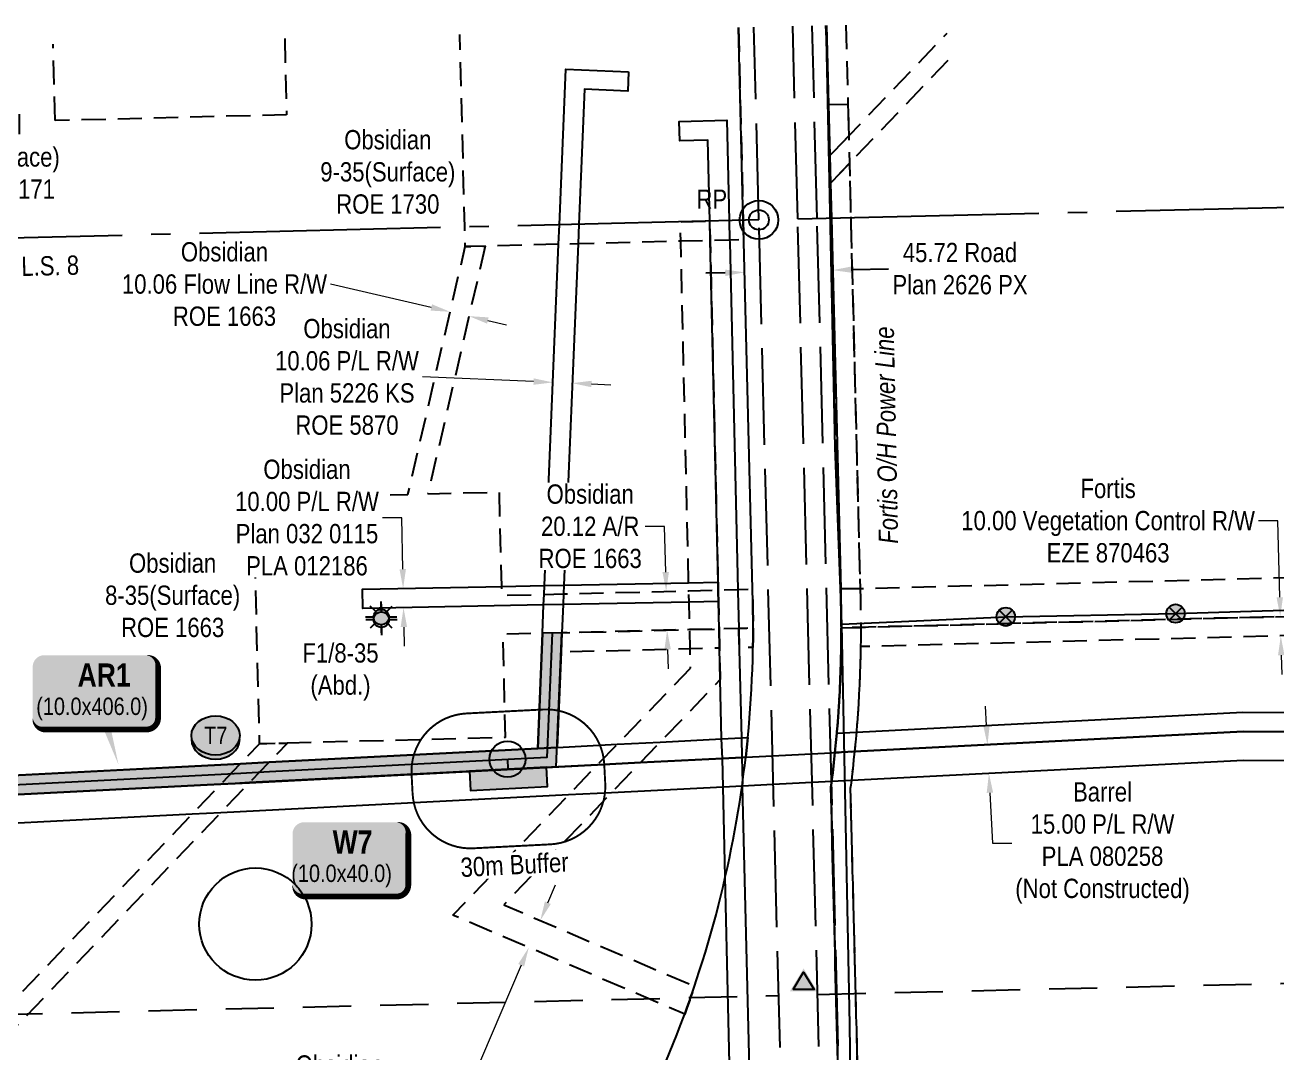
# Model space of a CAD drawing. Extents: x 618227 to 621713, y 5883152 to 5886003.
# Drawn here: x 620386 to 621035, y 5884238 to 5884770 of the extents above; entities that cross this region are included whole.
import ezdxf
from ezdxf.enums import TextEntityAlignment as Align

# ---------------------------------------------------------------- set-up
doc = ezdxf.new("R2010")
doc.units = 0
doc.header["$LTSCALE"] = 5
doc.header["$PDSIZE"] = 0.5
for name, pattern in [('foc-ACCESSROAD', [3.75, 2.5, -1.25]), ('foc-EZE', [3.75, 2.5, -1.25]), ('foc-FLOWLINE', [3.75, 2.5, -1.25]), ('foc-LSD', [8, 5, -3]), ('foc-QUARTERLINE', [33, 25, -3, 2, -3]), ('foc-UNSURVEYED', [12.5, 10, -2.5]), ('POWERLINE5', [7.799999999999997, 2.399999999999999, -0.6, 0.6, -0.6, 0.6, -0.6, 2.399999999999999])]:
    doc.linetypes.add(name, pattern=pattern)
doc.layers.get('Defpoints').update_dxf_attribs({"color": 9})
for name, color, linetype in [('35', 37, 'Continuous'), ('AS-POWER', 104, 'foc-POWER'), ('AS-POWER-EXISTING', 72, 'POWERLINE5'), ('C-FLOWLINE', 13, 'foc-FLOWLINE'), ('C-RW', 13, 'Continuous'), ('C-WS', 13, 'foc-ACCESSROAD'), ('C-WS-S', 13, 'Continuous'), ('F-EZE', 190, 'foc-FLOWLINE'), ('F-RW', 190, 'Continuous'), ('F-WS', 190, 'foc-ACCESSROAD'), ('L-MON', 1, 'Continuous'), ('L-QSEC', 8, 'foc-QUARTERLINE'), ('L-SECTION-LSD', 7, 'foc-LSD'), ('L-TITLEDB', 4, 'Continuous'), ('L-TITLEDB-T', 4, 'Continuous'), ('L-USEC', 7, 'foc-UNSURVEYED'), ('P-BUFFER OUTLINE 30m', 40, 'foc-EZE'), ('P-BUFFER-T', 40, 'Continuous'), ('P-CROSSINGS', 250, 'Continuous'), ('P-TEMP-BLOCKS', 250, 'Continuous'), ('P-TEMP-H', 41, 'Continuous'), ('P-TEMP_WORKSPACE', 46, 'Continuous'), ('P-WORKAREA', 113, 'Continuous'), ('P-WORKAREA-H', 111, 'Continuous')]:
    doc.layers.add(name, color=color, linetype=linetype)
for name, color, linetype, lineweight in [('C-AR-T', 13, 'Continuous', 9), ('C-FLOWLINE-T', 13, 'Continuous', 9), ('C-RW-T', 13, 'Continuous', 9), ('C-WS-T', 13, 'Continuous', 9), ('F-EZE-T', 190, 'Continuous', 9), ('F-RW-T', 190, 'Continuous', 9), ('F-WS-T', 190, 'Continuous', 9)]:
    doc.layers.add(name, color=color, linetype=linetype, lineweight=lineweight)
doc.styles.add('100L', font='ARIALN.TTF', dxfattribs={"height": 11})
doc.styles.add('80', font='ARIALN.TTF', dxfattribs={"height": 10})
doc.styles.add('80CG', font='ARIALN.TTF', dxfattribs={"height": 10})
doc.styles.add('80L', font='ARIALN.TTF', dxfattribs={"height": 10})
doc.styles.add('BOLD', font='ARIALNB.TTF')
doc.styles.add('foc-LtypeFont', font='ARIALN.TTF', dxfattribs={"height": 7.349999999999999})
doc.linetypes.add('foc-POWER', pattern='A,6,-1,["P",foc-LtypeFont,S=0.2,R=0,X=-0.625,Y=-0.75],-1.239999999999999,4', length=12.24)
doc.dimstyles.new('Compass 5 000', dxfattribs={"dimscale": 5, "dimtxt": 9, "dimasz": 2, "dimexe": 0.2, "dimexo": 0.0625, "dimgap": 0.5, "dimtad": 0, "dimtih": 1, "dimtoh": 1, "dimzin": 0, "dimdsep": 46, "dimtxsty": '80CG', "dimcen": 0.1, "dimse1": 1, "dimse2": 1, "dimclrd": 256, "dimclrt": 256, "dimaunit": 1, "dimadec": 4, "dimazin": 0, "dimtfac": 0.06, "dimtofl": 0, "dimtmove": 0, "dimatfit": 1, "dimfxl": 0.2, "dimtolj": 1, "dimtzin": 0, "dimlwd": -1, "dimarcsym": 0})

# ---------------------------------------------------------------- blocks, each defined once
blk = doc.blocks.new('*D22')
at = {"layer": 'Defpoints', "color": 0, "transparency": 16777216}
for p in [(620884.2285816367, 5884459.784550753), (621036.5880710327, 5884463.677885867), (620884.4841876844, 5884449.781813824)]:
    blk.add_point(p, dxfattribs=at)
at = {"layer": 'F-EZE-T', "transparency": 16777216}
for p, q in [((621035.3184669908, 5884513.361824678), (621025.3184669908, 5884513.361824678)), ((621036.3326183134, 5884473.674622529), (621035.3184669908, 5884513.361824678)), ((621037.0991297995, 5884443.678412274), (621037.3545825188, 5884433.681675611))]:
    blk.add_line(p, q, dxfattribs=at)
for points in [[(621037.9987410904, 5884473.717197983), (621034.6664955362, 5884473.632047076), (621036.5880710327, 5884463.677885867)], [(621038.7652525766, 5884443.720987728), (621035.4330070224, 5884443.635836821), (621036.8436770804, 5884453.675148937)]]:
    blk.add_solid(points, dxfattribs=at)
at = {"layer": 'F-EZE-T', "transparency": 16777216, "insert": (620947.3853155598, 5884513.361824679), "char_height": 10, "attachment_point": 5, "style": '80CG'}
blk.add_mtext('\\A1;Fortis\\P10.00 Vegetation Control R/W\\PEZE 870463', dxfattribs=at)
blk = doc.blocks.new('*D26')
at = {"layer": 'Defpoints', "color": 0, "transparency": 16777216}
for p in [(620894.6903136581, 5884397.780492691), (620885.6302336722, 5884382.413182841), (620895.4510044849, 5884382.915752699)]:
    blk.add_point(p, dxfattribs=at)
at = {"layer": 'F-RW-T', "transparency": 16777216}
for p, q in [((620884.3584698418, 5884407.264854513), (620883.847396838, 5884417.251786194)), ((620886.141306676, 5884372.426251161), (620887.4750965775, 5884346.362521462)), ((620887.4750965775, 5884346.362521462), (620897.4750965775, 5884346.362521463))]:
    blk.add_line(p, q, dxfattribs=at)
for points in [[(620886.0229584549, 5884407.350033347), (620882.6939812284, 5884407.17967568), (620884.8695428454, 5884397.277922833)], [(620887.8057952891, 5884372.511429995), (620884.4768180626, 5884372.341072327), (620885.6302336722, 5884382.413182841)]]:
    blk.add_solid(points, dxfattribs=at)
at = {"layer": 'F-RW-T', "transparency": 16777216, "insert": (620944.4839642448, 5884346.362521462), "char_height": 10, "attachment_point": 5, "style": '80CG'}
blk.add_mtext('\\A1;Barrel\\P15.00 P/L R/W\\PPLA 080258\\P(Not Constructed)', dxfattribs=at)
blk = doc.blocks.new('*D27')
at = {"layer": 'C-FLOWLINE-T', "transparency": 16777216}
for p, q in [((620657.0949043918, 5884315.439524799), (620661.0180546625, 5884324.637833989)), ((620643.266404459, 5884283.016902865), (620614.0775796005, 5884214.58010656)), ((620614.0775796005, 5884214.58010656), (620604.0775796005, 5884214.58010656))]:
    blk.add_line(p, q, dxfattribs=at)
for points in [[(620655.56185286, 5884316.093383177), (620658.6279559233, 5884314.785666421), (620653.1717541211, 5884306.241215609)], [(620641.7333529273, 5884283.670761243), (620644.7994559905, 5884282.363044487), (620647.1895547297, 5884292.215212055)]]:
    blk.add_solid(points, dxfattribs=at)
at = {"layer": 'Defpoints', "color": 0, "transparency": 16777216}
for p in [(620647.1895547297, 5884292.215212055), (620690.9093964302, 5884290.14581823), (620684.9271970391, 5884276.119814675)]:
    blk.add_point(p, dxfattribs=at)
at = {"layer": 'C-FLOWLINE-T', "transparency": 16777216, "insert": (620549.0775796, 5884214.58010656), "char_height": 10, "attachment_point": 5, "style": '80CG'}
blk.add_mtext('\\A1;Obsidian\\P15.24 Flow Line R/W\\PPLA 4716', dxfattribs=at)
blk = doc.blocks.new('*D28')
at = {"layer": 'C-RW-T', "transparency": 16777216}
for p, q in [((620581.3606393266, 5884514.954765787), (620571.3606393266, 5884514.954765786)), ((620581.8935937115, 5884488.275152705), (620581.3606393266, 5884514.954765787)), ((620582.492639073, 5884458.287035685), (620582.6923601406, 5884448.28903031))]:
    blk.add_line(p, q, dxfattribs=at)
for points in [[(620583.5599279408, 5884488.30843955), (620580.2272594825, 5884488.24186586), (620582.0933147791, 5884478.277147328)], [(620584.1589733023, 5884458.32032253), (620580.8263048439, 5884458.253748841), (620582.2929180055, 5884468.285041061)]]:
    blk.add_solid(points, dxfattribs=at)
at = {"layer": 'Defpoints', "color": 0, "transparency": 16777216}
for p in [(620579.6829417964, 5884478.228997498), (620582.0933147791, 5884478.277147328), (620579.8825450228, 5884468.236891231)]:
    blk.add_point(p, dxfattribs=at)
at = {"layer": 'C-RW-T', "transparency": 16777216, "insert": (620532.2746911689, 5884514.954765787), "char_height": 10, "attachment_point": 5, "style": '80CG', "bg_fill": 3, "box_fill_scale": 1.1, "bg_fill_color": 256, "bg_fill_true_color": 13158600, "bg_fill_transparency": 0}
blk.add_mtext('\\A1;Obsidian\\P10.00 P/L R/W\\PPlan 032 0115\\PPLA 012186', dxfattribs=at)
blk = doc.blocks.new('*D31')
at = {"layer": 'C-AR-T', "transparency": 16777216}
for p, q in [((620596.7069338937, 5884623.895099604), (620544.5387660086, 5884635.961922518)), ((620625.9994265813, 5884617.119563174), (620635.7421909387, 5884614.866000954))]:
    blk.add_line(p, q, dxfattribs=at)
for points in [[(620597.082527597, 5884625.518893664), (620596.3313401903, 5884622.271305544), (620606.4496982511, 5884621.641537384)], [(620626.3750202846, 5884618.743357234), (620625.6238328778, 5884615.495769114), (620616.256662224, 5884619.373125393)]]:
    blk.add_solid(points, dxfattribs=at)
at = {"layer": 'Defpoints', "color": 0, "transparency": 16777216}
for p in [(620606.4496982511, 5884621.641537384), (620602.3366230825, 5884603.859591181), (620612.1435870554, 5884601.59117919)]:
    blk.add_point(p, dxfattribs=at)
at = {"layer": 'C-AR-T', "transparency": 16777216, "insert": (620489.5387660085, 5884635.961922519), "char_height": 10, "attachment_point": 5, "style": '80CG'}
blk.add_mtext('\\A1;Obsidian\\P10.06 Flow Line R/W\\PROE 1663', dxfattribs=at)
blk = doc.blocks.new('*D32')
at = {"layer": 'C-RW-T', "transparency": 16777216}
for p, q in [((620649.6921124734, 5884585.475191799), (620592.0848374543, 5884587.860788271)), ((620679.727159249, 5884584.231399213), (620689.7185957517, 5884583.817640088))]:
    blk.add_line(p, q, dxfattribs=at)
for points in [[(620649.7610723275, 5884587.140431217), (620649.6231526195, 5884583.809952382), (620659.6835489761, 5884585.061432675)], [(620679.7961191031, 5884585.896638631), (620679.658199395, 5884582.566159796), (620669.7357227464, 5884584.645158336)]]:
    blk.add_solid(points, dxfattribs=at)
at = {"layer": 'Defpoints', "color": 0, "transparency": 16777216}
for p in [(620669.7357227464, 5884584.645158336), (620658.9292784259, 5884566.847341755), (620668.9814521961, 5884566.431067417)]:
    blk.add_point(p, dxfattribs=at)
at = {"layer": 'C-RW-T', "transparency": 16777216, "insert": (620552.998889296, 5884587.860788272), "char_height": 10, "attachment_point": 5, "style": '80CG'}
blk.add_mtext('\\A1;Obsidian\\P10.06 P/L R/W\\PPlan 5226 KS\\PROE 5870', dxfattribs=at)
blk = doc.blocks.new('GABD')
for p, q in [((0, 0.8077887898252811), (0, 1.615577579648743)), ((-0.8077887898243716, 0), (-1.615577579648743, 0)), ((1.615577579648743, 0), (0.8077887898243716, 0)), ((0, -0.8077887898252811), (0, -1.615577579648743))]:
    blk.add_line(p, q)
blk.add_circle((0, 0), 0.8)
blk = doc.blocks.new('GAS')
h = blk.add_hatch(color=255)
h.dxf.hatch_style = 1
edge = h.paths.add_edge_path()
edge.add_arc((0, 0), 0.9, 0, 360)
for p, q in [((0, 0.8077887887338874), (0, 1.615577579286764)), ((-0.8077887898725749, 0), (-1.615577579628734, 0)), ((-0.5711929310346023, 0.5711929297831376), (-1.142385862069204, 1.142385861385264)), ((0.5711929310309642, 0.5711929297831376), (1.142385862065566, 1.142385861385264)), ((1.615577579625096, 0), (0.8077887898689368, 0)), ((-0.5711929310346023, -0.5711929316021271), (-1.142385862069204, -1.142385863204253)), ((0, -0.8077887905528768), (0, -1.615577581105753)), ((1.142385862065566, -1.142385863204253), (0.5711929310309642, -0.5711929316021271))]:
    blk.add_line(p, q)
blk.add_circle((0, 0), 0.8000000000000003)
blk = doc.blocks.new('*U46')
h = blk.add_hatch(color=111)
edge = h.paths.add_edge_path()
edge.add_line((-26.49999999999998, -20), (26.49999999999998, -20))
edge.add_arc((26.49999999999998, -14), 6, 270, 360)
edge.add_line((32.49999999999998, -14), (32.49999999999998, 12.5))
edge.add_arc((26.49999999999998, 12.5), 6, 0, 90)
edge.add_line((26.49999999999998, 18.5), (-26.49999999999998, 18.5))
edge.add_arc((-26.49999999999998, 12.5), 6, 90, 180)
edge.add_line((-32.49999999999998, 12.5), (-32.49999999999998, -14))
edge.add_arc((-26.49999999999998, -14), 6, 180, 270)
at = {"color": 250, "flags": 128}
blk.add_lwpolyline([(-26.49999999999998, -20, 3, 3, 0), (26.49999999999998, -20, 3, 3, 0.414213562373095), (32.49999999999998, -14, 3, 3, 0), (32.49999999999998, 12.5, 3, 0, 0.414213562373095), (26.49999999999998, 18.5, 0, 0, 0), (-26.49999999999998, 18.5, 0, 0, 0.414213562373095), (-32.49999999999998, 12.5, 0, 0, 0), (-32.49999999999998, -14, 0, 3, 0.414213562373095)], format="xyseb", close=True, dxfattribs=at)
at = {"flags": 128}
blk.add_lwpolyline([(11.99659850937984, -38.27777434501266, 0, 7.5, 0), (-3.398394867633905e-15, 0, 0, 0, 0)], format="xyseb", dxfattribs=at)
at = {"color": 250}
for tag, p, height, style in [('TEMP_AREA_W1_001', (-9.212824010914055, 2.244292974654144), 12, 'BOLD'), ('ENTER_TEXT_001', (-30.65893587994544, -12.47010782646594), 9, '80')]:
    blk.add_attdef(tag, p, '', height=height, dxfattribs=dict(at, style=style))
blk = doc.blocks.new('Well_proximity')
h = blk.add_hatch(color=191)
h.dxf.hatch_style = 1
edge = h.paths.add_edge_path()
edge.add_ellipse((0, 0), major_axis=(-12.5, 0), ratio=0.8162973455633618, start_angle=0, end_angle=360)
h = blk.add_hatch(color=250)
h.dxf.hatch_style = 1
edge = h.paths.add_edge_path()
edge.add_ellipse((0, -2.047489049626165), major_axis=(-12.5, 0), ratio=0.8162973455633618, start_angle=0, end_angle=180)
edge.add_line((12.5, -2.047489049626165), (12.5, 0))
edge.add_ellipse((0, 0), major_axis=(-12.5, 0), ratio=0.8162973455633618, start_angle=0, end_angle=180, ccw=False)
edge.add_line((-12.5, 0), (-12.5, -2.047489049626165))
at = {"color": 250}
blk.add_ellipse((0, 0), major_axis=(-12.5, 0), ratio=0.8162973455633618, dxfattribs=at)
blk.add_ellipse((0, -2.047489049626165), major_axis=(-12.5, 0), ratio=0.8162973455633618, start_param=0, end_param=3.141592653589793, dxfattribs=at)
at = {"color": 250, "style": '80L'}
blk.add_attdef('CROSSING', text='', height=9, dxfattribs=at).set_placement((0.0891644256771542, 0.0199513138486509), align=Align.MIDDLE_CENTER)
blk = doc.blocks.new('RP')
at = {"layer": '35', "color": 3}
blk.add_circle((0, 0), 10, dxfattribs=at)
at = {"layer": '35', "color": 3, "style": '80'}
blk.add_attdef('RP_001', (-32.36089367917796, 5.754369554757101), '', height=10, dxfattribs=at)
blk = doc.blocks.new('*D49')
at = {"layer": 'Defpoints', "color": 0, "transparency": 16777216}
for p in [(620758.9983064568, 5884642.294228568), (620804.6878018656, 5884643.432583863), (620804.6926892552, 5884643.236421591)]:
    blk.add_point(p, dxfattribs=at)
at = {"layer": 'L-TITLEDB-T', "transparency": 16777216}
for p, q in [((620749.0062961966, 5884641.848993259), (620739.0093985468, 5884641.599920222)), ((620814.6895869052, 5884643.485494628), (620833.5776538872, 5884643.956091444))]:
    blk.add_line(p, q, dxfattribs=at)
for points in [[(620748.9647840238, 5884643.515142867), (620749.0478083694, 5884640.18284365), (620759.0031938464, 5884642.098066295)], [(620814.6480747324, 5884645.151644236), (620814.731099078, 5884641.819345019), (620804.6926892552, 5884643.236421591)]]:
    blk.add_solid(points, dxfattribs=at)
at = {"layer": 'L-TITLEDB-T', "transparency": 16777216, "insert": (620870.6342705311, 5884643.956091443), "char_height": 10, "attachment_point": 5, "style": '80CG'}
blk.add_mtext('\\A1;45.72 Road\\PPlan 2626 PX', dxfattribs=at)
blk = doc.blocks.new('*D50')
at = {"layer": 'C-AR-T', "transparency": 16777216}
for p, q in [((620717.5616932942, 5884510.438014885), (620707.5616932942, 5884510.438014885)), ((620718.1509118034, 5884486.775167384), (620717.5616932942, 5884510.438014885)), ((620719.1498954991, 5884446.6562667), (620719.3988240885, 5884436.659365453))]:
    blk.add_line(p, q, dxfattribs=at)
at = {"layer": 'C-AR-T', "linetype": 'Continuous', "transparency": 16777216}
for points in [[(620719.8170620112, 5884486.816655482), (620716.4847615954, 5884486.733679286), (620718.3998403928, 5884476.778266137)], [(620720.816045707, 5884446.697754798), (620717.4837452911, 5884446.614778602), (620718.9009669097, 5884456.653167948)]]:
    blk.add_solid(points, dxfattribs=at)
at = {"layer": 'Defpoints', "color": 0, "linetype": 'Continuous', "transparency": 16777216}
for p in [(620707.4922503255, 5884476.506660872), (620718.3998403928, 5884476.778266137), (620707.9933768425, 5884456.381562684)]:
    blk.add_point(p, dxfattribs=at)
at = {"layer": 'C-AR-T', "linetype": 'Continuous', "transparency": 16777216, "insert": (620679.0282690115, 5884510.438014885), "char_height": 10, "attachment_point": 5, "style": '80CG', "bg_fill": 3, "box_fill_scale": 1.1, "bg_fill_color": 256, "bg_fill_true_color": 13158600, "bg_fill_transparency": 0}
blk.add_mtext('\\A1;Obsidian\\P20.12 A/R\\PROE 1663', dxfattribs=at)
blk = doc.blocks.new('*U84')
h = blk.add_hatch(color=191)
edge = h.paths.add_edge_path()
edge.add_line((-23.99999999999998, -20), (23.99999999999998, -20))
edge.add_arc((23.99999999999998, -14), 6, 270, 360)
edge.add_line((29.99999999999998, -14), (29.99999999999998, 12.5))
edge.add_arc((23.99999999999998, 12.5), 6, 0, 90)
edge.add_line((23.99999999999998, 18.5), (-23.99999999999998, 18.5))
edge.add_arc((-23.99999999999998, 12.5), 6, 90, 180)
edge.add_line((-29.99999999999998, 12.5), (-29.99999999999998, -14))
edge.add_arc((-23.99999999999998, -14), 6, 180, 270)
at = {"color": 250, "flags": 128}
blk.add_lwpolyline([(-23.99999999999998, -20, 3, 3, 0), (23.99999999999998, -20, 3, 3, 0.414213562373095), (29.99999999999998, -14, 3, 3, 0), (29.99999999999998, 12.5, 3, 0, 0.414213562373095), (23.99999999999998, 18.5, 0, 0, 0), (-23.99999999999998, 18.5, 0, 0, 0.414213562373095), (-29.99999999999998, 12.5, 0, 0, 0), (-29.99999999999998, -14, 0, 3, 0.414213562373095)], format="xyseb", close=True, dxfattribs=at)
at = {"flags": 128}
blk.add_lwpolyline([(-22.22379952132962, 9.277711729636145, 0, 7.5, 0), (-3.398394867633905e-15, -9.860761315262648e-32, 0, 0, 0)], format="xyseb", dxfattribs=at)
at = {"color": 250}
for tag, p, height, style in [('TEMP_AREA_W1_001', (-9.212824010914055, 2.244292974654144), 12, 'BOLD'), ('ENTER_TEXT_001', (-30.65893587994544, -12.47010782646594), 9, '80')]:
    blk.add_attdef(tag, p, '', height=height, dxfattribs=dict(at, style=style))
blk = doc.blocks.new('POWERPOLE')
h = blk.add_hatch(color=255)
edge = h.paths.add_edge_path()
edge.add_arc((0, 0), 0.9600000000000002, 0, 360)
at = {"linetype": 'Continuous'}
for p, q in [((0.678822509938982, -0.678822509938982), (-0.678822509938982, 0.678822509938982)), ((-0.678822509938982, -0.678822509938982), (0.678822509938982, 0.678822509938982))]:
    blk.add_line(p, q, dxfattribs=at)
blk.add_circle((0, 0), 0.9600000000000002, dxfattribs=at)
blk = doc.blocks.new('TRIA')
blk.add_hatch(color=255).paths.add_polyline_path([(-0.0414550714867801, 1.521379340009161), (-1.474693147280959, -0.867350786313807), (1.391783004306489, -0.867350786313807)])
blk = doc.blocks.new('TRIAA')
blk.add_blockref('TRIA', (0, 0))
blk = doc.blocks.new('TRIB')
at = {"color": 1}
blk.add_lwpolyline([(-1.121455071486707, -0.6673507863138184), (-0.0414550714867801, 1.132649213686192), (1.038544928513147, -0.6673507863138184)], close=True, dxfattribs=at)
blk = doc.blocks.new('TRIBB')
blk.add_blockref('TRIB', (0, 0))
blk = doc.blocks.new('TRICC')
for name in ['TRIAA', 'TRIBB']:
    blk.add_blockref(name, (0, 0))
blk = doc.blocks.new('plspike')
blk.add_blockref('TRICC', (0, 0))

msp = doc.modelspace()

# ---------------------------------------------------------------- hatches: boundary and pattern name
at = {"layer": 'P-TEMP-H'}
msp.add_hatch(color=256, dxfattribs=at).paths.add_polyline_path([(620616.4295880679, 5884383.552389398), (620616.943348766, 5884373.569260459), (620656.8758661154, 5884375.624303334), (620656.3621054174, 5884385.607432273)])
at = {"layer": 'P-WORKAREA-H'}
h = msp.add_hatch(color=256, dxfattribs=at)
h.dxf.hatch_style = 1
h.paths.add_polyline_path([(620664.3099773553, 5884455.294104354), (620654.2947303124, 5884455.044928864), (620651.8222051008, 5884395.383364416), (620512.6402628054, 5884388.220658972), (620497.8214432558, 5884387.458472355), (620315.5785695806, 5884378.091842045), (620316.0916683666, 5884368.108679058), (620498.3345420406, 5884377.475309378), (620513.1537327644, 5884378.237515088), (620661.4328010147, 5884385.86838494)])

# ---------------------------------------------------------------- linework, layer by layer
at = {"layer": 'AS-POWER', "flags": 128}
for points in [[(620894.358, 5884463.597), (620982.335, 5884465.269999997), (621077.816, 5884468.191), (621178.182, 5884470.091999997), (621278.499, 5884472.119), (621378.917, 5884462.036)], [(620809.4641273287, 5884459.725101501), (620894.358, 5884463.597)]]:
    msp.add_lwpolyline(points, dxfattribs=at)
at = {"layer": 'C-FLOWLINE', "flags": 128}
msp.add_lwpolyline([(620729.2823693926, 5884261.313378485), (620727.9856480942, 5884257.755051079), (620607.9244412908, 5884308.962087701), (620667.8047649177, 5884371.260376906), (620682.8418156286, 5884386.906651706), (620693.0256703902, 5884397.500049603), (620731.0202631203, 5884437.030994392), (620730.7928943947, 5884446.939420592), (620730.5631382075, 5884456.942675389), (620730.2368832082, 5884471.138415114), (620730.100954224, 5884477.0696306), (620730.0077915775, 5884481.134380182), (620725.9653130559, 5884658.186433933), (620725.7353078263, 5884668.268659233), (620740.9793329894, 5884668.640915478), (620741.2096706297, 5884658.565904715), (620745.2540656758, 5884481.474453106), (620745.3467307136, 5884477.449127582), (620745.370858683, 5884476.387844117), (620745.4832341939, 5884471.479090019), (620745.8076515261, 5884457.322239605), (620746.0365363484, 5884447.318962368), (620746.4097525416, 5884431.037057003), (620715.2764997487, 5884398.645273205), (620705.0948448185, 5884388.052582113), (620690.0498448659, 5884372.399428418), (620634.2265582023, 5884314.321826586), (620733.0635597755, 5884272.166489087), (620732.5554240638, 5884270.664409484), (620731.8296481227, 5884268.552287767), (620730.9104007732, 5884265.904000786), (620730.5727471107, 5884264.944114373), (620729.2823693926, 5884261.313378485)], close=True, dxfattribs=at)
at = {"layer": 'C-RW'}
for points in [[(620698.8769890752, 5884746.068252596), (620698.4639037743, 5884736.020789092), (620676.0428132026, 5884736.944431492), (620673.1457172025, 5884666.98673203), (620672.726277736, 5884656.860941652), (620665.3998277198, 5884479.942164872), (620665.2119236353, 5884475.453856418), (620664.9804691524, 5884469.930588281), (620664.3726818012, 5884455.295664633), (620663.9561060611, 5884445.276151251), (620661.9056455101, 5884395.899875803), (620651.8222579419, 5884395.381263784), (620654.2947303124, 5884455.044928864), (620654.9034326256, 5884469.730920651), (620655.1306000435, 5884475.202331746), (620655.3185499588, 5884479.739486135), (620662.6500315974, 5884656.609513934), (620663.0706709549, 5884666.741138188), (620666.4134373096, 5884747.404016627), (620698.8769890752, 5884746.068252596)], [(620745.370858683, 5884476.387844117), (620745.4832341939, 5884471.479090019), (620730.2368832082, 5884471.138415114), (620664.9804691524, 5884469.930588281), (620654.9034326256, 5884469.730920651), (620561.1861954685, 5884467.864556327), (620560.9799982266, 5884477.855385793), (620624.8941947949, 5884479.132141608), (620633.0133090535, 5884479.294711451), (620655.3185499588, 5884479.739486135), (620665.3998277198, 5884479.942164872), (620730.0077915775, 5884481.134380182), (620745.2540656758, 5884481.474453106), (620745.3467307136, 5884477.449127582), (620745.370858683, 5884476.387844117)]]:
    msp.add_lwpolyline(points, close=True, dxfattribs=at)
for points in [[(621395.3945761931, 5884403.037786582), (621017.3657374667, 5884404.065104636), (620815.9836744585, 5884393.748383643), (620805.8640030199, 5884393.229935032), (620806.3812613514, 5884398.482654956), (620806.8184316949, 5884403.348398398), (620816.9357012864, 5884403.724556595), (621017.1197796618, 5884414.121009324), (621142.0160745159, 5884413.782147173)], [(619967.4996132187, 5884360.201831638), (620497.8214432558, 5884387.458472355), (620512.6402628054, 5884388.220658972), (620651.8222051008, 5884395.383364416), (620661.905607762, 5884395.901376256), (620693.0256326327, 5884397.501550036), (620715.2764821235, 5884398.645973416), (620747.114875427, 5884400.283897799), (620757.3829916648, 5884400.811765888), (620760.7094123363, 5884400.982299702), (620760.3704352253, 5884397.606122316), (620760.0058792827, 5884394.233604995), (620759.6326648896, 5884390.85796701), (620757.6206567896, 5884390.754859923), (620747.631284924, 5884390.241917112), (620705.0948271982, 5884388.053282323), (620682.8417954944, 5884386.90745195), (620502.5111337807, 5884377.634840513), (620495.1204552553, 5884377.254578697), (620487.6978231694, 5884376.872724811), (620480.4845823043, 5884376.502047833), (620301.2926479804, 5884367.295055389)]]:
    msp.add_lwpolyline(points, dxfattribs=at)
at = {"layer": 'C-WS', "flags": 128}
for points in [[(620755.8464117759, 5884768.890773817), (620758.331691723, 5884669.064205866), (620758.3580072208, 5884667.999974322), (620758.5825009749, 5884658.998318018), (620751.2702807938, 5884658.816303184), (620741.2096706297, 5884658.565904715), (620725.9653130559, 5884658.186433933), (620672.726277736, 5884656.860941652), (620662.6500315974, 5884656.609513934), (620624.6509551051, 5884655.663714446), (620614.2594347922, 5884655.405159319), (620614.0070317182, 5884665.546473061), (620611.520757226, 5884765.401923336)], [(620864.3309993241, 5884751.881044317), (620813.3572166761, 5884698.602167176), (620803.5687607387, 5884688.371062409), (620803.2158384568, 5884702.55382748), (620812.994100172, 5884712.774666707), (620863.9693926449, 5884766.055164711)]]:
    msp.add_lwpolyline(points, dxfattribs=at)
for points in [[(620820.7599342297, 5884096.214878264), (620948.777879518, 5884099.402422525), (620947.6951580687, 5884142.907989817), (621074.9529180286, 5884146.076178291), (621078.1210157445, 5884018.81796198), (621001.9881062425, 5884016.922687073), (620983.3225048815, 5884016.458279384), (620950.8628712003, 5884015.650513711), (620949.5298295983, 5884069.217768544), (620821.4519632136, 5884066.028026042), (620812.0103663787, 5884065.79442126), (620811.4492072924, 5884065.780287742), (620810.6972182425, 5884095.965128287), (620808.4575765305, 5884185.952139081), (620808.2077674271, 5884196.004433674), (620803.7457303924, 5884375.204404441), (620804.0569966746, 5884377.58896293), (620804.0402363495, 5884378.237646711), (620804.7034059572, 5884382.797491082), (620805.3059955656, 5884388.011421767), (620805.8640030199, 5884393.229935032), (620806.3812613514, 5884398.482654956), (620806.8184316949, 5884403.348398398), (620806.8727092233, 5884403.97304739), (620807.2581185303, 5884408.716974683), (620807.3078864979, 5884409.350818814), (620807.6513949211, 5884414.088586037), (620807.6965578592, 5884414.733024172), (620807.9989160596, 5884419.461146967), (620808.0390298121, 5884420.117068782), (620808.3000444383, 5884424.83844496), (620808.3350891256, 5884425.50424843), (620808.5548255644, 5884430.218679447), (620808.584472686, 5884430.893055095), (620808.7628809444, 5884435.600139293), (620808.7870650002, 5884436.285687906), (620808.9246246566, 5884440.98313521), (620808.9430322729, 5884441.677947119), (620809.0405511551, 5884446.36717917), (620809.0531070094, 5884447.071853036), (620809.1093961382, 5884451.752239309), (620809.1160400456, 5884452.466773606), (620809.1323690396, 5884457.138145912), (620809.1322353722, 5884457.863419691), (620809.0935617969, 5884462.522596474), (620809.0261802959, 5884467.359917152), (620808.9383350181, 5884472.698691098), (620808.8096025544, 5884477.998299561), (620804.0217738294, 5884670.164558504), (620803.5687607387, 5884688.371062409), (620803.2158384568, 5884702.55382748), (620802.557135277, 5884729.011963202), (620812.5783291864, 5884729.278819376), (620812.994100172, 5884712.774666707), (620813.3572166761, 5884698.602167176), (620814.0251539531, 5884670.404439351), (620818.613977852, 5884488.315976387), (620818.867457039, 5884478.253760129), (620819.001549899, 5884472.949882405), (620819.102829867, 5884468.190387245), (620819.1139296233, 5884467.524945238), (620819.1802296223, 5884462.099547971), (620819.1908818284, 5884458.122602678), (620819.1969675804, 5884456.013086122), (620819.1752319947, 5884451.248190033), (620819.1348061544, 5884448.114947092), (620819.0983794441, 5884445.822690018), (620819.0451410344, 5884443.164568266), (620818.9787355082, 5884440.39771362), (620818.9170601518, 5884438.213221774), (620818.8119345469, 5884434.974351947), (620818.7491054315, 5884433.263773595), (620818.5490934906, 5884428.369470168), (620818.3031265547, 5884423.426664978), (620818.0170221613, 5884418.484250075), (620817.6924459648, 5884413.5430682), (620817.320829057, 5884408.543848367), (620817.2702209922, 5884407.895569474), (620816.9357012864, 5884403.724556595), (620816.4685526106, 5884398.676387059), (620816.3394684216, 5884397.347597912), (620815.9836744585, 5884393.748383643), (620815.5398639217, 5884389.385741702), (620815.2805391146, 5884386.898393353), (620815.0732292148, 5884385.022625007), (620814.5762182146, 5884380.662246556), (620814.3425743077, 5884378.765095589), (620814.04098781, 5884376.307411565), (620813.7683596661, 5884374.673425258), (620818.2700849442, 5884196.280801513), (620818.5194132735, 5884186.229295264), (620820.7599342297, 5884096.214878264)], [(620624.6509551051, 5884655.663714446), (620594.9604665403, 5884527.304176), (620631.7952339407, 5884528.220514845), (620633.0133090535, 5884479.294711451), (620633.1286915089, 5884474.654685275), (620655.1306000435, 5884475.202331746), (620665.2119236353, 5884475.453856418), (620730.100954224, 5884477.0696306), (620745.3467307136, 5884477.449127582), (620755.5615588033, 5884477.703502731), (620763.0913007908, 5884477.890890241), (620763.2492531483, 5884471.550846567), (620763.350884078, 5884466.741714881), (620763.4072814103, 5884462.357942334), (620763.413961196, 5884461.506415665), (620763.4304726537, 5884457.761536022), (620756.0570112353, 5884457.577983973), (620745.8076515261, 5884457.322239605), (620730.5631382075, 5884456.942675389), (620664.3726818012, 5884455.295664633), (620654.2947303124, 5884455.044928864), (620633.6297062996, 5884454.529514197), (620634.9636509198, 5884400.963001953), (620522.1447983398, 5884398.154012505), (620507.7056443447, 5884397.794800969), (620504.5380791514, 5884525.052186398), (620584.5687644219, 5884527.044290254), (620614.2594347922, 5884655.405159319), (620624.6509551051, 5884655.663714446)], [(621460.4040674609, 5884483.653814464), (621461.1049156579, 5884456.18415271), (621461.359978285, 5884446.181513895), (621462.0035396973, 5884420.921478895), (621405.0354447787, 5884419.467603109), (621394.9726954782, 5884419.210694484), (621334.748082508, 5884417.67462976), (621333.6365148243, 5884461.239194945), (621333.3812380336, 5884471.24172478), (621159.81654453, 5884466.825937952), (621149.6213131669, 5884466.566293346), (620819.1908818284, 5884458.122602678), (620817.6476325388, 5884458.082225418), (620809.1322353722, 5884457.863419691), (620809.0935617969, 5884462.522596474), (620809.0261802959, 5884467.359917152), (620808.9383350181, 5884472.698691098), (620808.8096025544, 5884477.998299561), (620818.867457039, 5884478.253760129), (621152.53052604, 5884486.759723016), (621162.726196246, 5884487.019386574), (621332.8682692068, 5884491.366035679), (621331.5019232222, 5884544.929645724), (621458.7574343138, 5884548.17654385), (621460.4040674609, 5884483.653814464)], [(620338.5445653148, 5884206.27612906), (620239.424808362, 5884102.697193577), (620242.1408659675, 5883989.656177972), (620198.5486936384, 5883988.608795014), (620188.5741729289, 5883988.369675257), (620191.2059373222, 5883878.794702444), (620171.0802989427, 5883878.304901463), (620170.8346836432, 5883888.523131139), (620168.4479483671, 5883987.885557905), (620114.8800010299, 5883986.599146618), (620111.8234644051, 5884113.859885585), (620239.0839223024, 5884116.916157275), (620335.226651329, 5884217.440440614), (620343.2377591311, 5884225.817330753), (620472.7864145364, 5884361.279789502), (620487.697840758, 5884376.872024615), (620497.8214432558, 5884387.458472355), (620507.7056443447, 5884397.794800969), (620522.1447983398, 5884398.154012505), (620512.6406039766, 5884388.221468285), (620502.5111513748, 5884377.634140298), (620487.5872398159, 5884362.037139442), (620346.5507022389, 5884214.642789927), (620338.5445653148, 5884206.27612906)]]:
    msp.add_lwpolyline(points, close=True, dxfattribs=at)
at = {"layer": 'Defpoints', "color": 1}
msp.add_lwpolyline([(620659.3023538338, 5884455.169516618), (620656.6275030572, 5884390.625874678), (620512.8971431545, 5884383.229094514), (620498.0781782353, 5884382.466900419), (620315.835118973, 5884373.100260556)], dxfattribs=at)
at = {"layer": 'Defpoints', "color": 5, "linetype": 'Continuous', "flags": 128}
msp.add_lwpolyline([(620636.1270000003, 5884389.803999997), (620636.3958467429, 5884384.579910836)], dxfattribs=at)
at = {"layer": 'Defpoints', "color": 3}
msp.add_circle((620766.4429487402, 5884669.262212966), 5.160203025101895, dxfattribs=at)
at = {"layer": 'Defpoints', "color": 5, "linetype": 'Continuous'}
for centre, radius in [((620636.1270000003, 5884389.803999997), 9.320864546444732), ((620505.5337390314, 5884304.358367878), 29.07756872341257)]:
    msp.add_circle(centre, radius, dxfattribs=at)
at = {"layer": 'F-EZE', "flags": 128}
msp.add_lwpolyline([(620811.5521317816, 5884770.237373828), (620812.5783291864, 5884729.278819376), (620812.994100172, 5884712.774666707), (620803.2158384568, 5884702.55382748), (620802.557135277, 5884729.011963202), (620801.5370991112, 5884769.995275834)], dxfattribs=at)
for points in [[(620818.867457039, 5884478.253760129), (620808.8096025544, 5884477.998299561), (620804.0217536716, 5884670.165358753), (620803.5687607387, 5884688.371062409), (620813.3572166761, 5884698.602167176), (620814.0251539531, 5884670.404439351), (620818.613977852, 5884488.315976387), (620818.867457039, 5884478.253760129)], [(620815.9836744585, 5884393.748383643), (620805.8640030199, 5884393.229935032), (620806.3812613514, 5884398.482654956), (620806.8184316949, 5884403.348398398), (620806.8727092233, 5884403.97304739), (620807.2581185303, 5884408.716974683), (620807.3078864979, 5884409.350818814), (620807.6513949211, 5884414.088586037), (620807.6965578592, 5884414.733024172), (620807.9989160596, 5884419.461146967), (620808.0390298121, 5884420.117068782), (620808.3000444383, 5884424.83844496), (620808.3350891256, 5884425.50424843), (620808.5548255644, 5884430.218679447), (620808.584472686, 5884430.893055095), (620808.7628809444, 5884435.600139293), (620808.7870650002, 5884436.285687906), (620808.9246246566, 5884440.98313521), (620808.9430322729, 5884441.677947119), (620809.0405511551, 5884446.36717917), (620809.0531070094, 5884447.071853036), (620809.1093961382, 5884451.752239309), (620809.1160400456, 5884452.466773606), (620809.1323690396, 5884457.138145912), (620809.1322353722, 5884457.863419691), (620817.6476325388, 5884458.082225418), (620819.1908818284, 5884458.122602678), (621149.6213131669, 5884466.566293346), (621148.1719986558, 5884456.507699058), (620819.1348061544, 5884448.114947092), (620819.0983794441, 5884445.822690018), (620819.0451410344, 5884443.164568266), (620818.9787355082, 5884440.39771362), (620818.9170601518, 5884438.213221774), (620818.8119345469, 5884434.974351947), (620818.7491054315, 5884433.263773595), (620818.5490934906, 5884428.369470168), (620818.3031265547, 5884423.426664978), (620818.0170221613, 5884418.484250075), (620817.6924459648, 5884413.5430682), (620817.320829057, 5884408.543848367), (620817.2702209922, 5884407.895569474), (620816.9357012864, 5884403.724556595), (620816.4685526106, 5884398.676387059), (620816.3394684216, 5884397.347597912), (620815.9836744585, 5884393.748383643)], [(620745.8076515261, 5884457.322239605), (620746.0365363484, 5884447.318962368), (620730.7928943947, 5884446.939420592), (620663.9561060611, 5884445.276151251), (620664.3726818012, 5884455.295664633), (620730.5631382075, 5884456.942675389), (620745.8076515261, 5884457.322239605)], [(620763.4304726537, 5884457.761536022), (620763.415191049, 5884452.754879066), (620763.3562829455, 5884447.74842489), (620756.293338609, 5884447.574293198), (620756.0570112353, 5884457.577983973), (620763.4304726537, 5884457.761536022)], [(620808.6885844241, 5884196.016543859), (620808.2077674271, 5884196.004433674), (620803.7457303924, 5884375.204404441), (620804.0569966746, 5884377.58896293), (620804.0402363495, 5884378.237646711), (620804.7034059572, 5884382.797491082), (620805.3059955656, 5884388.011421767), (620805.8640030199, 5884393.229935032), (620815.9836744585, 5884393.748383643), (620815.5398639217, 5884389.385741702), (620815.2805391146, 5884386.898393353), (620815.0732292148, 5884385.022625007), (620814.5762182146, 5884380.662246556), (620814.3425743077, 5884378.765095589), (620814.04098781, 5884376.307411565), (620813.7683596661, 5884374.673425258), (620818.2700849442, 5884196.280801513), (620808.6885844241, 5884196.016543859)]]:
    msp.add_lwpolyline(points, close=True, dxfattribs=at)
at = {"layer": 'F-RW'}
for points in [[(620752.0814929254, 5884194.740469769), (620749.0280682966, 5884328.786512618), (620747.8443129663, 5884375.359189472), (620747.6313000338, 5884390.241316934), (620747.114875427, 5884400.283897799), (620746.4097525416, 5884431.037057003), (620746.0365363484, 5884447.318962368), (620745.8076515261, 5884457.322239605), (620745.4832341939, 5884471.479090019), (620745.370858683, 5884476.387844117), (620745.3467307136, 5884477.449127582), (620745.2540656758, 5884481.474453106), (620741.2096706297, 5884658.565904715), (620740.9793329894, 5884668.640915478), (620739.9853231345, 5884710.627907124), (620725.4335957017, 5884710.282385066), (620725.196500229, 5884720.335005194), (620749.7987062113, 5884720.917761124), (620751.0314380444, 5884668.886095477), (620751.2702807938, 5884658.816303184), (620751.2952370564, 5884657.755740923), (620755.5615588033, 5884477.703502731), (620755.5865194004, 5884476.64274066), (620756.0570112353, 5884457.577983973), (620756.293338609, 5884447.574293198), (620756.3005766551, 5884446.513885689), (620757.3829916648, 5884400.811765888), (620757.6206567896, 5884390.754859923), (620757.9312899169, 5884377.625122359), (620757.6886184751, 5884375.865476261), (620757.6886184751, 5884375.865476261), (620762.2556106051, 5884194.970088446)], [(619867.2543750454, 5884370.076822354), (619891.7701561617, 5884371.33719386), (619894.9168224498, 5884356.464606783), (619897.0234477377, 5884346.506897807), (619967.754112598, 5884350.147474931), (620290.9635378859, 5884366.763234451), (620301.2926655419, 5884367.294355161), (620480.4845998932, 5884376.501347625), (620487.697840758, 5884376.872024615), (620495.1204728466, 5884377.253878483), (620502.5111513748, 5884377.634140298), (620682.8418156286, 5884386.906651706), (620705.0948448185, 5884388.052582113), (620747.6313000338, 5884390.241316934), (620757.6206567896, 5884390.754859923), (620759.6326648896, 5884390.85796701), (620773.5264060318, 5884391.571844983), (620803.6607064187, 5884393.116985786), (620805.8640030199, 5884393.229935032), (620815.9836744585, 5884393.748383643), (621017.3657374667, 5884404.065104636), (621395.3945761931, 5884403.037786582)], [(621700.2736234644, 5884387.328447383), (621600.2710596945, 5884387.597146216), (621405.8533480882, 5884388.11266268), (621395.7829185695, 5884388.139927381), (621017.5826145195, 5884389.165737262), (620814.3425743077, 5884378.765095589), (620804.0402363495, 5884378.237646711), (620773.9062333603, 5884376.696118081), (620757.6886184751, 5884375.865476261), (620747.8443129663, 5884375.359189472), (620690.0498448659, 5884372.399428418), (620667.8047649177, 5884371.260376906), (620487.5872398159, 5884362.037139442), (620480.239696918, 5884361.660887829), (620472.7864145364, 5884361.279789502), (620305.6107303508, 5884352.730028142), (620295.0927735945, 5884352.195364445), (619968.1200241832, 5884335.67500872), (619884.7925810623, 5884331.465322817), (619881.7965370357, 5884345.724208352), (619879.721038377, 5884355.684102074), (619867.634169689, 5884355.062593907)]]:
    msp.add_lwpolyline(points, dxfattribs=at)
at = {"layer": 'F-WS'}
msp.add_lwpolyline([(620520.7181498493, 5884763.206910112), (620521.7257160556, 5884723.74276908), (620401.755135453, 5884720.691125153), (620400.7457217424, 5884760.306761384)], dxfattribs=at)
at = {"layer": 'L-QSEC'}
for p, q in [((620786.5497957482, 5884669.745639292), (621557.8584709076, 5884688.290114135)), ((620766.4429487402, 5884669.262212966), (619994.6743152059, 5884650.502623565))]:
    msp.add_line(p, q, dxfattribs=at)
at = {"layer": 'L-SECTION-LSD'}
for p, q in [((620796.8009314383, 5884267.86977924), (621602.8269829588, 5884287.166408362)), ((619970.3453112443, 5884247.701642056), (620776.6948355015, 5884267.356908644))]:
    msp.add_line(p, q, dxfattribs=at)
at = {"layer": 'L-TITLEDB'}
for points in [[(620801.5370991112, 5884769.995275834), (620802.557135277, 5884729.011963202), (620803.2158384568, 5884702.55382748), (620803.5687607387, 5884688.371062409), (620804.0217536716, 5884670.165358753), (620808.8096025544, 5884477.998299561), (620808.9383350181, 5884472.698691098), (620809.0261802959, 5884467.359917152), (620809.0935617969, 5884462.522596474), (620809.1322353722, 5884457.863419691), (620809.1323690396, 5884457.138145912), (620809.1160400456, 5884452.466773606), (620809.1093961382, 5884451.752239309), (620809.0531070094, 5884447.071853036), (620809.0405511551, 5884446.36717917), (620808.9430322729, 5884441.677947119), (620808.9246246566, 5884440.98313521), (620808.7870650002, 5884436.285687906), (620808.7628809444, 5884435.600139293), (620808.584472686, 5884430.893055095), (620808.5548255644, 5884430.218679447), (620808.3350891256, 5884425.50424843), (620808.3000444383, 5884424.83844496), (620808.0390298121, 5884420.117068782), (620807.9989160596, 5884419.461146967), (620807.6965578592, 5884414.733024172), (620807.6513949211, 5884414.088586037), (620807.3078864979, 5884409.350818814), (620807.2581185303, 5884408.716974683), (620806.8727092233, 5884403.97304739), (620806.8184316949, 5884403.348398398), (620806.3812613514, 5884398.482654956), (620805.8640030199, 5884393.229935032), (620805.3059955656, 5884388.011421767), (620804.7034059572, 5884382.797491082), (620804.0402363495, 5884378.237646711), (620804.0569966746, 5884377.58896293), (620803.7457303924, 5884375.204404441), (620808.2077674271, 5884196.004433674)], [(620718.2442714883, 5884233.004114022), (620720.1764984652, 5884237.656237955), (620722.0680827824, 5884242.323855327), (620723.9185677893, 5884247.008355864), (620725.7289547753, 5884251.708263368), (620727.4978964627, 5884256.424444677), (620727.9856480942, 5884257.755051079), (620729.2823693926, 5884261.313378485), (620730.5727471107, 5884264.944114373), (620730.9104007732, 5884265.904000786), (620731.8296481227, 5884268.552287767), (620732.5554240638, 5884270.664409484), (620733.0635597755, 5884272.166489087), (620734.161278432, 5884275.436845084), (620735.7234626128, 5884280.225398163), (620737.2437357238, 5884285.027210247), (620738.7218119162, 5884289.841673558), (620740.1585166593, 5884294.669509453), (620741.552548035, 5884299.509784315), (620742.9052008511, 5884304.361329538), (620744.2152583657, 5884309.224614943), (620745.4830368651, 5884314.099047903), (620746.7077335517, 5884318.985408876), (620747.8902670719, 5884323.880718203), (620749.0280682966, 5884328.786512618), (620750.1066286096, 5884333.620950828), (620751.1422383896, 5884338.464517607), (620752.136184911, 5884343.316344515), (620753.0891507752, 5884348.175647926), (620754.0004936818, 5884353.044013152), (620754.871049397, 5884357.91935923), (620755.6994407015, 5884362.801351203), (620756.4862421395, 5884367.691104534), (620757.2318002356, 5884372.586826217), (620757.6886184751, 5884375.865476261), (620757.9312899169, 5884377.625122359), (620758.5289428254, 5884382.144572916), (620759.097459691, 5884386.500237891), (620759.6326648896, 5884390.85796701), (620760.0114717238, 5884394.23164384), (620760.3704352253, 5884397.606122316), (620760.7094123363, 5884400.982299702), (620761.176332661, 5884406.008335157), (620761.599552161, 5884411.037474309), (620761.9793695216, 5884416.069824793), (620762.314640848, 5884421.10535778), (620762.6057852368, 5884426.144183893), (620762.8535505676, 5884431.185321039), (620763.0572219787, 5884436.22845088), (620763.2164058383, 5884441.272462514), (620763.3388732251, 5884446.688297562), (620763.3562829455, 5884447.74842489), (620763.415191049, 5884452.754879066), (620763.4304726537, 5884457.761536022), (620763.413961196, 5884461.506415665), (620763.4072814103, 5884462.357942334), (620763.350884078, 5884466.741714881), (620763.2492531483, 5884471.550846567), (620763.0913007908, 5884477.890890241), (620758.6088285538, 5884657.93839082), (620758.5825009749, 5884658.998318018), (620758.3580072208, 5884667.999974322), (620758.331691723, 5884669.064205866), (620755.8464117759, 5884768.890773817)]]:
    msp.add_lwpolyline(points, dxfattribs=at)
at = {"layer": 'L-USEC'}
for p, q in [((620796.6020889737, 5884670.031662828), (620794.0563319627, 5884769.814439808)), ((620766.4429487402, 5884669.262212966), (620763.8961616633, 5884769.085364129)), ((620786.5490422292, 5884669.775179545), (620784.0029418628, 5884769.571414568)), ((620786.9467222628, 5883865.451604295), (620766.4429487402, 5884669.262212966)), ((620807.0528181996, 5883865.964474918), (620786.549044677, 5884669.775083589)), ((620817.105866168, 5883866.220910224), (620796.6020926455, 5884670.031518881))]:
    msp.add_line(p, q, dxfattribs=at)
at = {"layer": 'P-BUFFER OUTLINE 30m', "const_width": 0.999633999999999}
msp.add_lwpolyline([(620586.4802012618, 5884382.011107305), (620586.9939619597, 5884372.027978367, 0.4142135623787944), (620618.4846308602, 5884343.619873655), (620658.4171482099, 5884345.67491653, 0.414213562375798), (620686.8252529218, 5884377.16558543), (620686.3114922236, 5884387.148714367, 0.4142135623787944), (620654.8208233232, 5884415.556819079), (620614.8883059738, 5884413.501776204, 0.414213562375798)], format="xyb", close=True, dxfattribs=at)
at = {"layer": 'P-TEMP_WORKSPACE'}
msp.add_lwpolyline([(620616.4295880679, 5884383.552389398), (620616.943348766, 5884373.569260459), (620656.8758661154, 5884375.624303334), (620656.3621054174, 5884385.607432273)], close=True, dxfattribs=at)
at = {"layer": 'P-WORKAREA'}
msp.add_lwpolyline([(620664.3099773553, 5884455.294104354), (620654.2947303124, 5884455.044928864), (620651.8222051008, 5884395.383364416), (620512.6402628054, 5884388.220658972), (620497.8214432558, 5884387.458472355), (620315.5785695806, 5884378.091842045), (620316.0916683666, 5884368.108679058), (620498.3345420406, 5884377.475309378), (620513.1537327644, 5884378.237515088), (620661.4328010147, 5884385.86838494)], close=True, dxfattribs=at)

# ---------------------------------------------------------------- block references
at = {"layer": '35', "xscale": 0.999634, "yscale": 0.999634, "zscale": 0.999634}
msp.add_blockref('RP', (620766.4429487402, 5884669.262212966), dxfattribs=at).add_auto_attribs({'RP_001': 'RP'})
at = {"layer": 'AS-POWER-EXISTING', "color": 5, "linetype": 'Continuous', "xscale": 5, "yscale": 5, "zscale": 5}
for p in [(620894.358, 5884463.597), (620982.335, 5884465.269999997)]:
    msp.add_blockref('POWERPOLE', p, dxfattribs=at)
at = {"layer": 'L-MON', "color": 5, "linetype": 'Continuous', "xscale": 5, "yscale": 5, "zscale": 5}
msp.add_blockref('plspike', (620789.823, 5884273.76), dxfattribs=at)
at = {"layer": 'P-CROSSINGS', "color": 6, "xscale": 0.999634, "yscale": 0.999634, "zscale": 0.999634}
msp.add_blockref('Well_proximity', (620484.9155995379, 5884402.091095327), dxfattribs=at).add_auto_attribs({'CROSSING': 'T7'})
at = {"layer": 'P-TEMP-BLOCKS', "xscale": 0.999634, "yscale": 0.999634, "zscale": 0.999634}
for name, p, values in [('*U46', (620422.6386575381, 5884425.177390676), {'TEMP_AREA_W1_001': 'AR1', 'ENTER_TEXT_001': '(10.0x406.0)'}), ('*U84', (620554.7955724571, 5884338.638563165), {'TEMP_AREA_W1_001': 'W7', 'ENTER_TEXT_001': '(10.0x40.0)'})]:
    msp.add_blockref(name, p, dxfattribs=at).add_auto_attribs(values)

# ---------------------------------------------------------------- texts
at = {"layer": 'AS-POWER', "insert": (620832.5462095998, 5884557.707189902), "char_height": 9.99634, "width": 112.2485336455662, "attachment_point": 5, "rotation": 91.13813915228116, "style": '80CG'}
msp.add_mtext('\\A1;{\\fArial Narrow|b0|i1|c0|p34;Fortis O/H Power Line}', dxfattribs=at)
at = {"layer": 'C-WS-T', "insert": (620574.1746109171, 5884694.092018308), "char_height": 9.99634, "width": 69.41292117626193, "attachment_point": 5, "style": '80CG'}
msp.add_mtext('\\A1;Obsidian\\P9-35(Surface)\\PROE 1730', dxfattribs=at)
at = {"layer": 'F-WS-T', "insert": (620369.2168550758, 5884701.810006047), "char_height": 9.99634, "width": 69.41292117626193, "attachment_point": 5, "style": '80CG'}
msp.add_mtext('\\A1;Barrel\\P9-35(Surface)\\PMSL 060171', dxfattribs=at)

# ---------------------------------------------------------------- dimensions: what is measured, and where the dimension line sits
at = {"layer": 'C-AR-T'}
dim = msp.add_linear_dim(base=(620606.4496982511, 5884621.641537384), p1=(620612.1435870555, 5884601.59117919), p2=(620602.3366230826, 5884603.859591181), angle=166.97617382883135, text='Obsidian\\P10.06 Flow Line R/W\\PROE 1663', dimstyle='Compass 5 000', dxfattribs=at)
dim.commit()
dim.dimension.update_dxf_attribs({"geometry": '*D31', "text_midpoint": (620489.5387660085, 5884635.961922519), "dimtype": 161})
at = {"layer": 'F-EZE-T'}
dim = msp.add_linear_dim(base=(621036.5880710327, 5884463.677885867), p1=(620884.4841876845, 5884449.781813825), p2=(620884.2285816368, 5884459.784550754), angle=91.46379549964303, text='Fortis\\P10.00 Vegetation Control R/W\\PEZE 870463', dimstyle='Compass 5 000', dxfattribs=at)
dim.commit()
dim.dimension.update_dxf_attribs({"geometry": '*D22', "text_midpoint": (620947.3853155598, 5884513.361824679), "dimtype": 161})
at = {"layer": 'F-RW-T'}
dim = msp.add_linear_dim(base=(620885.6302336722, 5884382.413182841), p1=(620894.6903136581, 5884397.780492691), p2=(620895.4510044849, 5884382.915752699), angle=272.9295088499285, text='Barrel\\P15.00 P/L R/W\\PPLA 080258\\P(Not Constructed)', dimstyle='Compass 5 000', dxfattribs=at)
dim.commit()
dim.dimension.update_dxf_attribs({"geometry": '*D26', "text_midpoint": (620944.4839642448, 5884346.362521462), "dimtype": 161})
at = {"layer": 'L-TITLEDB-T'}
dim = msp.add_linear_dim(base=(620804.6926892552, 5884643.236421591), p1=(620758.9983064568, 5884642.294228568), p2=(620804.6878018656, 5884643.432583863), angle=1.427230975774706, text='45.72 Road\\PPlan 2626 PX', dimstyle='Compass 5 000', dxfattribs=at)
dim.commit()
dim.dimension.update_dxf_attribs({"geometry": '*D49', "text_midpoint": (620870.6342705311, 5884643.956091443), "dimtype": 161})

# ---------------------------------------------------------------- next in the draw order: texts
at = {"layer": 'L-SECTION-LSD', "insert": (620384.1417288325, 5884650.151430882), "char_height": 9.99634, "attachment_point": 1, "rotation": 1.3963434240364279, "style": '100L', "bg_fill": 3, "box_fill_scale": 1.5, "bg_fill_color": 256, "bg_fill_transparency": 0}
msp.add_mtext_dynamic_manual_height_columns('L.S. 8', width=30.40114225648213, gutter_width=55, heights=[0], dxfattribs=at)

# ---------------------------------------------------------------- next in the draw order: linework, layer by layer
at = {"layer": 'AS-POWER', "flags": 128}
msp.add_lwpolyline([(620208.9557842189, 5883877.45601241), (620819.1192652389, 5883892.826014296), (620816.2234129064, 5884058.836434499), (620813.5864099081, 5884252.229975301), (620809.4626966569, 5884459.797114321), (620805.9682700015, 5884551.400832511), (620801.473331997, 5884763.264275164), (620801.053841204, 5884769.983593814)], dxfattribs=at)

# ---------------------------------------------------------------- next in the draw order: texts
at = {"layer": 'P-BUFFER-T', "insert": (620611.6160864745, 5884338.679198278), "char_height": 9.99633999999998, "width": 56.27312091705313, "attachment_point": 1, "rotation": 2.942208681788404, "style": '80L', "bg_fill": 3, "box_fill_scale": 1.15, "bg_fill_color": 256, "bg_fill_true_color": 256, "bg_fill_transparency": 0}
msp.add_mtext('30m Buffer', dxfattribs=at)

# ---------------------------------------------------------------- next in the draw order: dimensions: what is measured, and where the dimension line sits
at = {"layer": 'C-AR-T', "color": 5, "linetype": 'Continuous'}
dim = msp.add_linear_dim(base=(620718.3998403928, 5884476.778266137), p1=(620707.9933768426, 5884456.381562685), p2=(620707.4922503256, 5884476.506660872), angle=91.4264030957902, text='Obsidian\\P20.12 A/R\\PROE 1663', dimstyle='Compass 5 000', override={"dimtfill": 1}, dxfattribs=at)
dim.commit()
dim.dimension.update_dxf_attribs({"geometry": '*D50', "text_midpoint": (620679.0282690115, 5884510.438014885), "dimtype": 161})
at = {"layer": 'C-RW-T'}
dim = msp.add_linear_dim(base=(620582.0933147791, 5884478.277147328), p1=(620579.8825450229, 5884468.236891232), p2=(620579.6829417965, 5884478.228997499), angle=91.14439351380354, text='Obsidian\\P10.00 P/L R/W\\PPlan 032 0115\\PPLA 012186', dimstyle='Compass 5 000', override={"dimtfill": 1}, dxfattribs=at)
dim.commit()
dim.dimension.update_dxf_attribs({"geometry": '*D28', "text_midpoint": (620532.2746911689, 5884514.954765787), "dimtype": 161})

# ---------------------------------------------------------------- next in the draw order: block references
at = {"layer": 'C-WS-S', "xscale": 4.99817, "yscale": 4.99817, "zscale": 4.99817}
for name, p in [('GAS', (620570.7541576711, 5884463.43222472)), ('GABD', (620570.8546641034, 5884462.099168607))]:
    msp.add_blockref(name, p, dxfattribs=at)

# ---------------------------------------------------------------- next in the draw order: texts
at = {"layer": 'C-WS-T', "char_height": 9.99634, "attachment_point": 5, "style": '80CG'}
for s, insert, width in [('\\A1;Obsidian\\P8-35(Surface)\\PROE 1663', (620462.6730019549, 5884474.691545621), 69.41292117626193), ('\\A1;F1/8-35\\P(Abd.)', (620549.6416506467, 5884435.028044009), 39.09659945729878)]:
    msp.add_mtext(s, dxfattribs=dict(at, insert=insert, width=width))

# ---------------------------------------------------------------- next in the draw order: dimensions: what is measured, and where the dimension line sits
at = {"layer": 'C-FLOWLINE-T'}
dim = msp.add_linear_dim(base=(620647.1895547297, 5884292.215212055), p1=(620690.9093964308, 5884290.14581823), p2=(620684.9271970392, 5884276.119814675), angle=246.90137595309739, text='Obsidian\\P15.24 Flow Line R/W\\PPLA 4716', dimstyle='Compass 5 000', dxfattribs=at)
dim.commit()
dim.dimension.update_dxf_attribs({"geometry": '*D27', "text_midpoint": (620549.0775796, 5884214.58010656), "dimtype": 161})
at = {"layer": 'C-RW-T'}
dim = msp.add_linear_dim(base=(620669.7357227464, 5884584.645158336), p1=(620658.929278426, 5884566.847341756), p2=(620668.9814521961, 5884566.431067418), angle=357.6286579064072, text='Obsidian\\P10.06 P/L R/W\\PPlan 5226 KS\\PROE 5870', dimstyle='Compass 5 000', dxfattribs=at)
dim.commit()
dim.dimension.update_dxf_attribs({"geometry": '*D32', "text_midpoint": (620552.998889296, 5884587.860788272), "dimtype": 161})

doc.saveas('drawing.dxf')
